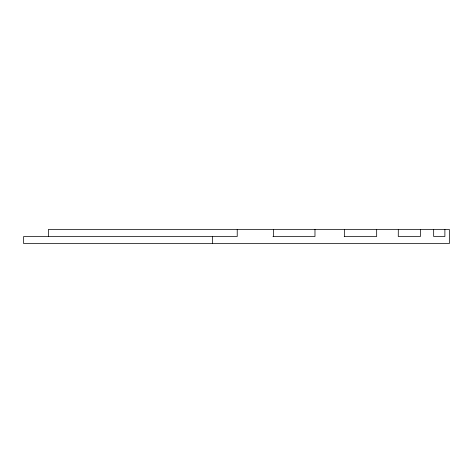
<?xml version="1.0" encoding="UTF-8"?>
<svg xmlns="http://www.w3.org/2000/svg" width="473" height="473" viewBox="0 0 473 473"><rect width="100%" height="100%" fill="white"/><g stroke="black" fill="none" stroke-linecap="round" stroke-linejoin="round"><path stroke-width="0.71" d="M272.927 236.5L314.977 236.5L314.977 229.435M344.22 236.5L376.668 236.5L376.668 229.435M444.886 229.435L444.886 236.5L433.664 236.5L433.664 229.435M420.408 229.435L420.408 236.5L398.272 236.5L398.307 229.435M344.35 229.435L344.35 236.5M273.429 229.435L273.429 236.5M237.227 229.435L237.227 236.5L23.65 236.5L23.65 243.565L449.35 243.565L449.35 229.435L48.406 229.435L48.406 236.5M212.472 236.5L212.472 243.565"/></g></svg>
